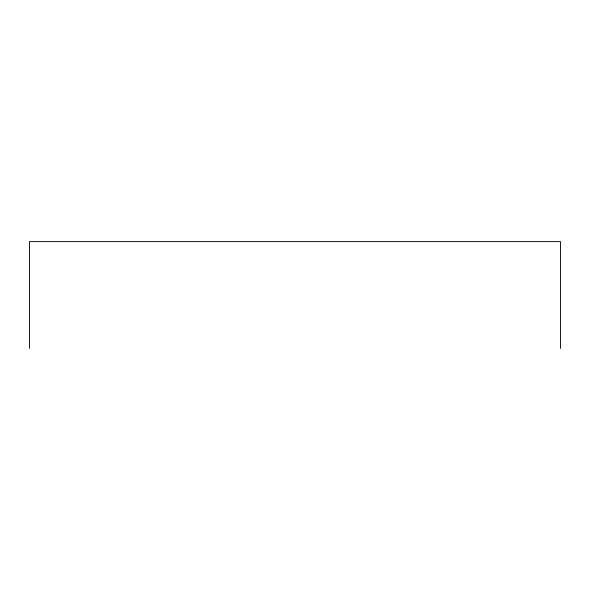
<?xml version="1.0" encoding="UTF-8"?>
<svg xmlns="http://www.w3.org/2000/svg" width="590" height="590" viewBox="0 0 590 590"><rect width="100%" height="100%" fill="white"/><g stroke="black" fill="none" stroke-linecap="round" stroke-linejoin="round"><path stroke-width="0.89" d="M560.5 348.388L560.5 241.612L29.5 241.612L29.5 348.388"/></g></svg>
